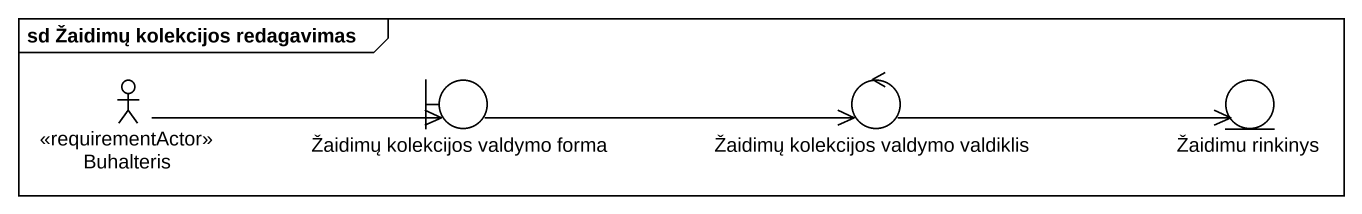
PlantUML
@startuml
mainframe sd Žaidimų kolekcijos redagavimas
actor Buhalteris <<requirementActor>>
boundary "Žaidimų kolekcijos valdymo forma" as Žaidimų_kolekcijos_valdymo
control "Žaidimų kolekcijos valdymo valdiklis" as Žaidimų_kolekcijos_valdymo_2
entity "Žaidimu rinkinys" as Žaidimu_rinkinys
Buhalteris -right-> Žaidimų_kolekcijos_valdymo
Žaidimų_kolekcijos_valdymo -right-> Žaidimų_kolekcijos_valdymo_2
Žaidimų_kolekcijos_valdymo_2 -right-> Žaidimu_rinkinys
@enduml
